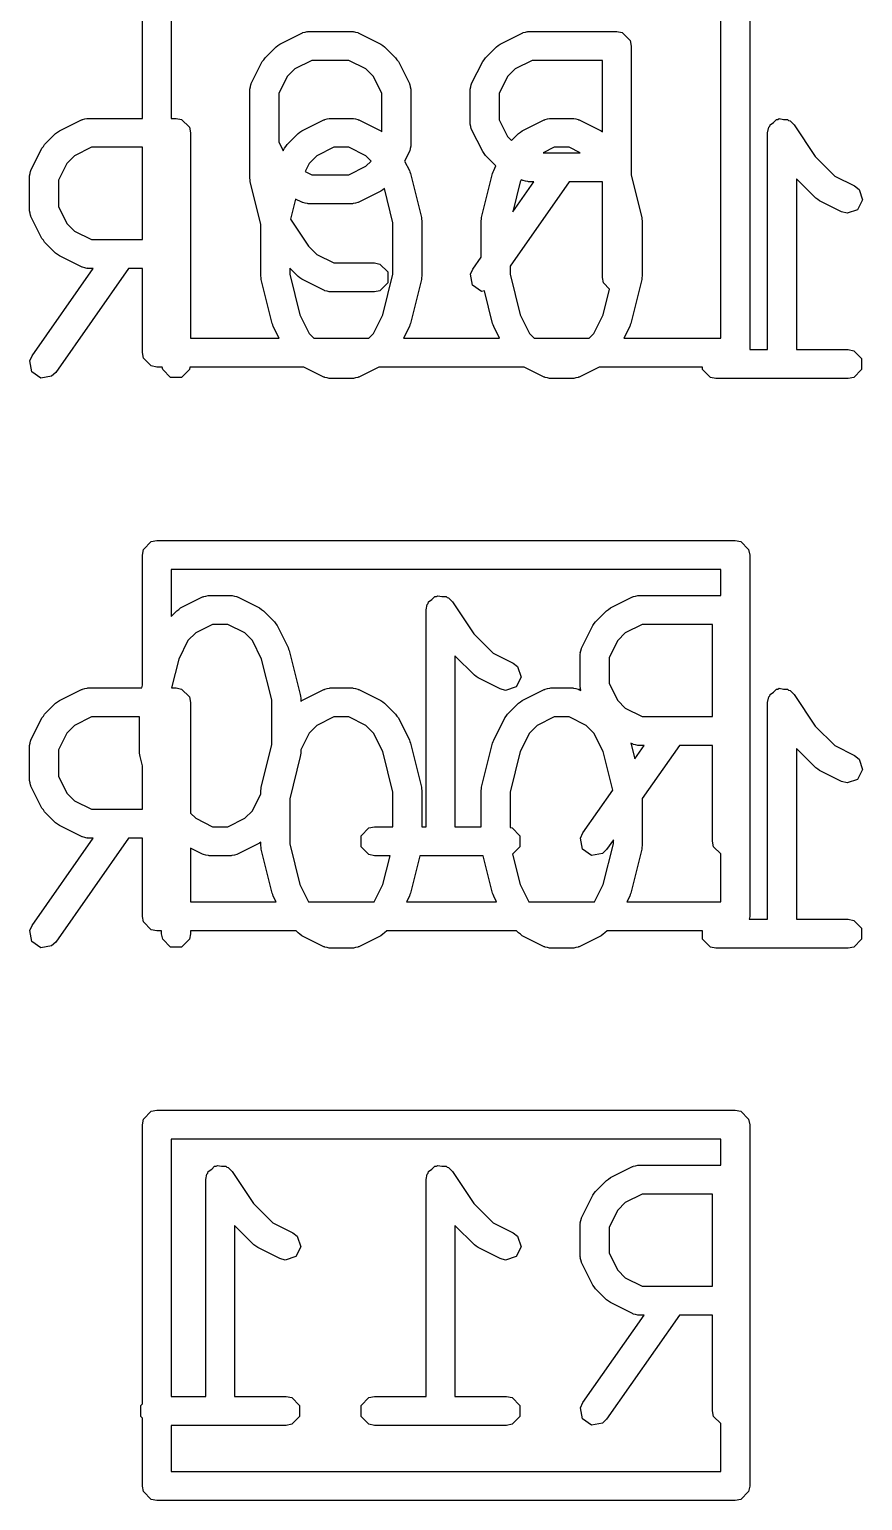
# Model space of a CAD drawing. Header units: inches. Extents: x 0.38 to 5.39, y 0.07 to 3.28.
# Drawn here: x 3.6514 to 3.7648, y 1.0268 to 1.2271 of the extents above; entities that cross this region are included whole.
import ezdxf

# ---------------------------------------------------------------- set-up
doc = ezdxf.new("R2010")
doc.units = ezdxf.units.IN
doc.header["$MEASUREMENT"] = 0
doc.layers.add('BLACK', color=250, linetype='CONTINUOUS')

msp = doc.modelspace()

# ---------------------------------------------------------------- linework, layer by layer
at = {"layer": 'BLACK', "linetype": 'CONTINUOUS'}
for p, q in [((3.66677, 1.215), (3.66677, 1.23232)), ((3.74945, 1.23232), (3.74945, 1.18351)), ((3.67071, 1.23035), (3.67071, 1.215)), ((3.74551, 1.18508), (3.74551, 1.23035)), ((3.68548, 1.22511), (3.68848, 1.22661)), ((3.68848, 1.22661), (3.68858, 1.22663)), ((3.68858, 1.22663), (3.68861, 1.22667)), ((3.68861, 1.22667), (3.68892, 1.22673)), ((3.68892, 1.22673), (3.68922, 1.22681)), ((3.68922, 1.22681), (3.68927, 1.2268)), ((3.68927, 1.2268), (3.68936, 1.22682)), ((3.68936, 1.22682), (3.69536, 1.22682)), ((3.69536, 1.22682), (3.69546, 1.2268)), ((3.69546, 1.2268), (3.6955, 1.22681)), ((3.6955, 1.22681), (3.69581, 1.22673)), ((3.69581, 1.22673), (3.69612, 1.22667)), ((3.69612, 1.22667), (3.69615, 1.22663)), ((3.69615, 1.22663), (3.69624, 1.22661)), ((3.69624, 1.22661), (3.69924, 1.22511)), ((3.71548, 1.22511), (3.71848, 1.22661)), ((3.71848, 1.22661), (3.71857, 1.22663)), ((3.71857, 1.22663), (3.71861, 1.22667)), ((3.71861, 1.22667), (3.71891, 1.22673)), ((3.71891, 1.22673), (3.71922, 1.22681)), ((3.71922, 1.22681), (3.71926, 1.2268)), ((3.71926, 1.2268), (3.71936, 1.22682)), ((3.71936, 1.22682), (3.73136, 1.22682)), ((3.73136, 1.22682), (3.73211, 1.22667)), ((3.73211, 1.22667), (3.73318, 1.2256)), ((3.68347, 1.22324), (3.68497, 1.22474)), ((3.68497, 1.22474), (3.68523, 1.22491)), ((3.68523, 1.22491), (3.68548, 1.22511)), ((3.69924, 1.22511), (3.69949, 1.22491)), ((3.69949, 1.22491), (3.69975, 1.22474)), ((3.69975, 1.22474), (3.70125, 1.22324)), ((3.71347, 1.22324), (3.71497, 1.22474)), ((3.71497, 1.22474), (3.71523, 1.22491)), ((3.71523, 1.22491), (3.71548, 1.22511)), ((3.73318, 1.2256), (3.73333, 1.22485)), ((3.73333, 1.22485), (3.73333, 1.20728)), ((3.6816, 1.21973), (3.6831, 1.22273)), ((3.6831, 1.22273), (3.6833, 1.22298)), ((3.6833, 1.22298), (3.68347, 1.22324)), ((3.68983, 1.22288), (3.68753, 1.22173)), ((3.6949, 1.22288), (3.68983, 1.22288)), ((3.6972, 1.22173), (3.6949, 1.22288)), ((3.70125, 1.22324), (3.70143, 1.22298)), ((3.70143, 1.22298), (3.70162, 1.22273)), ((3.70162, 1.22273), (3.70312, 1.21973)), ((3.7116, 1.21973), (3.7131, 1.22273)), ((3.7131, 1.22273), (3.71329, 1.22298)), ((3.71329, 1.22298), (3.71347, 1.22324)), ((3.71982, 1.22288), (3.71753, 1.22173)), ((3.72939, 1.22288), (3.71982, 1.22288)), ((3.72939, 1.21318), (3.72939, 1.22288)), ((3.68648, 1.22068), (3.68533, 1.21838)), ((3.68753, 1.22173), (3.68648, 1.22068)), ((3.69824, 1.22068), (3.6972, 1.22173)), ((3.69939, 1.21838), (3.69824, 1.22068)), ((3.71648, 1.22068), (3.71533, 1.21838)), ((3.71753, 1.22173), (3.71648, 1.22068)), ((3.68139, 1.21885), (3.68141, 1.21894)), ((3.68139, 1.20685), (3.68139, 1.21885)), ((3.6814, 1.21899), (3.68148, 1.21929)), ((3.68141, 1.21894), (3.6814, 1.21899)), ((3.68148, 1.21929), (3.68154, 1.2196)), ((3.68154, 1.2196), (3.68158, 1.21963)), ((3.68158, 1.21963), (3.6816, 1.21973)), ((3.68533, 1.21838), (3.68533, 1.21181)), ((3.69939, 1.21318), (3.69939, 1.21838)), ((3.70312, 1.21973), (3.70315, 1.21963)), ((3.70315, 1.21963), (3.70318, 1.2196)), ((3.70318, 1.2196), (3.70324, 1.21929)), ((3.70324, 1.21929), (3.70332, 1.21899)), ((3.70332, 1.21899), (3.70331, 1.21894)), ((3.70331, 1.21894), (3.70333, 1.21885)), ((3.70333, 1.21885), (3.70333, 1.21135)), ((3.71139, 1.21885), (3.71141, 1.21894)), ((3.71139, 1.21435), (3.71139, 1.21885)), ((3.7114, 1.21899), (3.71148, 1.21929)), ((3.71141, 1.21894), (3.7114, 1.21899)), ((3.71148, 1.21929), (3.71154, 1.2196)), ((3.71154, 1.2196), (3.71157, 1.21963)), ((3.71157, 1.21963), (3.7116, 1.21973)), ((3.71533, 1.21838), (3.71533, 1.21481)), ((3.65549, 1.2133), (3.65849, 1.2148)), ((3.65849, 1.2148), (3.65858, 1.21482)), ((3.65858, 1.21482), (3.65861, 1.21485)), ((3.65861, 1.21485), (3.65892, 1.21492)), ((3.65892, 1.21492), (3.65923, 1.215)), ((3.65923, 1.215), (3.65927, 1.21498)), ((3.65927, 1.21498), (3.65937, 1.215)), ((3.65937, 1.215), (3.66677, 1.215)), ((3.67071, 1.215), (3.67136, 1.215)), ((3.67136, 1.215), (3.67212, 1.21485)), ((3.67212, 1.21485), (3.67318, 1.21379)), ((3.68848, 1.2133), (3.69148, 1.2148)), ((3.69148, 1.2148), (3.69158, 1.21482)), ((3.69158, 1.21482), (3.69161, 1.21485)), ((3.69161, 1.21485), (3.69192, 1.21492)), ((3.69192, 1.21492), (3.69222, 1.215)), ((3.69222, 1.215), (3.69227, 1.21498)), ((3.69227, 1.21498), (3.69236, 1.215)), ((3.69236, 1.215), (3.69536, 1.215)), ((3.69536, 1.215), (3.69546, 1.21498)), ((3.69546, 1.21498), (3.6955, 1.215)), ((3.6955, 1.215), (3.69581, 1.21492)), ((3.69581, 1.21492), (3.69612, 1.21485)), ((3.69612, 1.21485), (3.69615, 1.21482)), ((3.69615, 1.21482), (3.69624, 1.2148)), ((3.69624, 1.2148), (3.69924, 1.2133)), ((3.71141, 1.21425), (3.71139, 1.21435)), ((3.7114, 1.21421), (3.71141, 1.21425)), ((3.71148, 1.2139), (3.7114, 1.21421)), ((3.71154, 1.21359), (3.71148, 1.2139)), ((3.71533, 1.21481), (3.71648, 1.21251)), ((3.71848, 1.2133), (3.72148, 1.2148)), ((3.72148, 1.2148), (3.72157, 1.21482)), ((3.72157, 1.21482), (3.72161, 1.21485)), ((3.72161, 1.21485), (3.72191, 1.21492)), ((3.72191, 1.21492), (3.72222, 1.215)), ((3.72222, 1.215), (3.72226, 1.21498)), ((3.72226, 1.21498), (3.72236, 1.215)), ((3.72236, 1.215), (3.72536, 1.215)), ((3.72536, 1.215), (3.72545, 1.21498)), ((3.72545, 1.21498), (3.7255, 1.215)), ((3.7255, 1.215), (3.7258, 1.21492)), ((3.7258, 1.21492), (3.72611, 1.21485)), ((3.72611, 1.21485), (3.72614, 1.21482)), ((3.72614, 1.21482), (3.72624, 1.2148)), ((3.72624, 1.2148), (3.72924, 1.2133)), ((3.75204, 1.21379), (3.75218, 1.21393)), ((3.75218, 1.21393), (3.75222, 1.21413)), ((3.75222, 1.21413), (3.7527, 1.21445)), ((3.7527, 1.21445), (3.7531, 1.21485)), ((3.7531, 1.21485), (3.7533, 1.21485)), ((3.7533, 1.21485), (3.75347, 1.21497)), ((3.75347, 1.21497), (3.75403, 1.21485)), ((3.75403, 1.21485), (3.75461, 1.21485)), ((3.75461, 1.21485), (3.75475, 1.21471)), ((3.75475, 1.21471), (3.75495, 1.21467)), ((3.75495, 1.21467), (3.75549, 1.21413)), ((3.75549, 1.21413), (3.75838, 1.20979)), ((3.65347, 1.21143), (3.65497, 1.21293)), ((3.65497, 1.21293), (3.65524, 1.2131)), ((3.65524, 1.2131), (3.65549, 1.2133)), ((3.67318, 1.21379), (3.67333, 1.21304)), ((3.67333, 1.21304), (3.67333, 1.18508)), ((3.68533, 1.21181), (3.68594, 1.21059)), ((3.68647, 1.21143), (3.68797, 1.21293)), ((3.68797, 1.21293), (3.68823, 1.2131)), ((3.68823, 1.2131), (3.68848, 1.2133)), ((3.69924, 1.2133), (3.69939, 1.21318)), ((3.71157, 1.21356), (3.71154, 1.21359)), ((3.7116, 1.21347), (3.71157, 1.21356)), ((3.7131, 1.21047), (3.7116, 1.21347)), ((3.71648, 1.21251), (3.71702, 1.21198)), ((3.71702, 1.21198), (3.71797, 1.21293)), ((3.71797, 1.21293), (3.71823, 1.2131)), ((3.71823, 1.2131), (3.71848, 1.2133)), ((3.72924, 1.2133), (3.72939, 1.21318)), ((3.75189, 1.21304), (3.75204, 1.21379)), ((3.75189, 1.18351), (3.75189, 1.21304)), ((3.65161, 1.20792), (3.65311, 1.21092)), ((3.65311, 1.21092), (3.6533, 1.21117)), ((3.6533, 1.21117), (3.65347, 1.21143)), ((3.65753, 1.20992), (3.65648, 1.20887)), ((3.65983, 1.21107), (3.65753, 1.20992)), ((3.66677, 1.21107), (3.65983, 1.21107)), ((3.66677, 1.19851), (3.66677, 1.21107)), ((3.68594, 1.21059), (3.6861, 1.21092)), ((3.6861, 1.21092), (3.6863, 1.21117)), ((3.6863, 1.21117), (3.68647, 1.21143)), ((3.69053, 1.20992), (3.68948, 1.20887)), ((3.69283, 1.21107), (3.69053, 1.20992)), ((3.6949, 1.21107), (3.69283, 1.21107)), ((3.6972, 1.20992), (3.6949, 1.21107)), ((3.69792, 1.20919), (3.6972, 1.20992)), ((3.70312, 1.21047), (3.70248, 1.20919)), ((3.70315, 1.21056), (3.70312, 1.21047)), ((3.70318, 1.2106), (3.70315, 1.21056)), ((3.70324, 1.2109), (3.70318, 1.2106)), ((3.70332, 1.21121), (3.70324, 1.2109)), ((3.70333, 1.21135), (3.70331, 1.21125)), ((3.70331, 1.21125), (3.70332, 1.21121)), ((3.71329, 1.21022), (3.7131, 1.21047)), ((3.71347, 1.20996), (3.71329, 1.21022)), ((3.7149, 1.20852), (3.71347, 1.20996)), ((3.72282, 1.21107), (3.72132, 1.21032)), ((3.72132, 1.21032), (3.72639, 1.21032)), ((3.72489, 1.21107), (3.72282, 1.21107)), ((3.72639, 1.21032), (3.72489, 1.21107)), ((3.65155, 1.20779), (3.65158, 1.20782)), ((3.65158, 1.20782), (3.65161, 1.20792)), ((3.65648, 1.20887), (3.65534, 1.20657)), ((3.68948, 1.20887), (3.68893, 1.20777)), ((3.6949, 1.20732), (3.6972, 1.20847)), ((3.6972, 1.20847), (3.69792, 1.20919)), ((3.70248, 1.20919), (3.70312, 1.20792)), ((3.70312, 1.20792), (3.70318, 1.20771)), ((3.71454, 1.20771), (3.7146, 1.20792)), ((3.7146, 1.20792), (3.7149, 1.20852)), ((3.75838, 1.20979), (3.76102, 1.20715)), ((3.6514, 1.20718), (3.65149, 1.20748)), ((3.65142, 1.20713), (3.6514, 1.20718)), ((3.6514, 1.20704), (3.65142, 1.20713)), ((3.6514, 1.20254), (3.6514, 1.20704)), ((3.65149, 1.20748), (3.65155, 1.20779)), ((3.65534, 1.20657), (3.65534, 1.203)), ((3.68144, 1.20661), (3.68139, 1.20685)), ((3.68145, 1.20637), (3.68144, 1.20661)), ((3.68289, 1.20061), (3.68145, 1.20637)), ((3.68893, 1.20777), (3.68983, 1.20732)), ((3.68983, 1.20732), (3.6949, 1.20732)), ((3.70318, 1.20771), (3.70327, 1.20751)), ((3.70327, 1.20751), (3.70477, 1.20151)), ((3.71295, 1.20151), (3.71445, 1.20751)), ((3.71445, 1.20751), (3.71454, 1.20771)), ((3.72488, 1.20638), (3.71683, 1.19487)), ((3.71719, 1.20226), (3.72008, 1.20638)), ((3.71822, 1.20635), (3.71719, 1.20226)), ((3.71836, 1.20665), (3.71822, 1.20635)), ((3.71848, 1.20659), (3.71836, 1.20665)), ((3.71857, 1.20656), (3.71848, 1.20659)), ((3.71861, 1.20653), (3.71857, 1.20656)), ((3.71891, 1.20647), (3.71861, 1.20653)), ((3.71922, 1.20639), (3.71891, 1.20647)), ((3.71926, 1.2064), (3.71922, 1.20639)), ((3.71936, 1.20638), (3.71926, 1.2064)), ((3.72008, 1.20638), (3.71936, 1.20638)), ((3.72939, 1.20638), (3.72488, 1.20638)), ((3.72939, 1.19335), (3.72939, 1.20638)), ((3.73333, 1.20728), (3.73477, 1.20151)), ((3.75846, 1.20414), (3.75582, 1.20678)), ((3.75582, 1.20678), (3.75582, 1.18351)), ((3.76102, 1.20715), (3.76373, 1.2058)), ((3.76373, 1.2058), (3.76434, 1.20533)), ((3.68764, 1.20401), (3.68695, 1.20127)), ((3.68848, 1.20359), (3.68764, 1.20401)), ((3.69924, 1.20509), (3.69624, 1.20359)), ((3.69949, 1.20528), (3.69924, 1.20509)), ((3.69973, 1.20544), (3.69949, 1.20528)), ((3.70089, 1.20079), (3.69973, 1.20544)), ((3.75872, 1.20397), (3.75846, 1.20414)), ((3.75897, 1.20378), (3.75872, 1.20397)), ((3.76482, 1.2039), (3.76414, 1.20255)), ((3.76434, 1.20533), (3.76482, 1.2039)), ((3.65142, 1.20244), (3.6514, 1.20254)), ((3.6514, 1.2024), (3.65142, 1.20244)), ((3.65149, 1.20209), (3.6514, 1.2024)), ((3.65155, 1.20178), (3.65149, 1.20209)), ((3.65534, 1.203), (3.65648, 1.2007)), ((3.68858, 1.20356), (3.68848, 1.20359)), ((3.68861, 1.20353), (3.68858, 1.20356)), ((3.68892, 1.20347), (3.68861, 1.20353)), ((3.68922, 1.20339), (3.68892, 1.20347)), ((3.68927, 1.2034), (3.68922, 1.20339)), ((3.68936, 1.20338), (3.68927, 1.2034)), ((3.69536, 1.20338), (3.68936, 1.20338)), ((3.69546, 1.2034), (3.69536, 1.20338)), ((3.6955, 1.20339), (3.69546, 1.2034)), ((3.69581, 1.20347), (3.6955, 1.20339)), ((3.69612, 1.20353), (3.69581, 1.20347)), ((3.69615, 1.20356), (3.69612, 1.20353)), ((3.69624, 1.20359), (3.69615, 1.20356)), ((3.76197, 1.20228), (3.75897, 1.20378)), ((3.76271, 1.20207), (3.76197, 1.20228)), ((3.76414, 1.20255), (3.76271, 1.20207)), ((3.65158, 1.20175), (3.65155, 1.20178)), ((3.65161, 1.20166), (3.65158, 1.20175)), ((3.65311, 1.19866), (3.65161, 1.20166)), ((3.65648, 1.2007), (3.65753, 1.19966)), ((3.68289, 1.19354), (3.68289, 1.20061)), ((3.68695, 1.20127), (3.68939, 1.1976)), ((3.70089, 1.19378), (3.70089, 1.20079)), ((3.70477, 1.20151), (3.70478, 1.20127)), ((3.70478, 1.20127), (3.70483, 1.20104)), ((3.70483, 1.20104), (3.70483, 1.19354)), ((3.71289, 1.20104), (3.71294, 1.20127)), ((3.71289, 1.19611), (3.71289, 1.20104)), ((3.71294, 1.20127), (3.71295, 1.20151)), ((3.73477, 1.20151), (3.73478, 1.20127)), ((3.73478, 1.20127), (3.73483, 1.20104)), ((3.73483, 1.20104), (3.73483, 1.19354)), ((3.6533, 1.19841), (3.65311, 1.19866)), ((3.65347, 1.19815), (3.6533, 1.19841)), ((3.65497, 1.19665), (3.65347, 1.19815)), ((3.65753, 1.19966), (3.65983, 1.19851)), ((3.65983, 1.19851), (3.66677, 1.19851)), ((3.65524, 1.19647), (3.65497, 1.19665)), ((3.65549, 1.19628), (3.65524, 1.19647)), ((3.65849, 1.19478), (3.65549, 1.19628)), ((3.68939, 1.1976), (3.69053, 1.19647)), ((3.69053, 1.19647), (3.69283, 1.19532)), ((3.71175, 1.19448), (3.71289, 1.19611)), ((3.65175, 1.18267), (3.66008, 1.19457)), ((3.66489, 1.19457), (3.65498, 1.18041)), ((3.65858, 1.19475), (3.65849, 1.19478)), ((3.65861, 1.19472), (3.65858, 1.19475)), ((3.65892, 1.19466), (3.65861, 1.19472)), ((3.65923, 1.19457), (3.65892, 1.19466)), ((3.65927, 1.19459), (3.65923, 1.19457)), ((3.65937, 1.19457), (3.65927, 1.19459)), ((3.66008, 1.19457), (3.65937, 1.19457)), ((3.66677, 1.19457), (3.66489, 1.19457)), ((3.66677, 1.18311), (3.66677, 1.19457)), ((3.68797, 1.19346), (3.68683, 1.1946)), ((3.68683, 1.1946), (3.68683, 1.19378)), ((3.68683, 1.19378), (3.68822, 1.18823)), ((3.69283, 1.19532), (3.69836, 1.19532)), ((3.69836, 1.19532), (3.69911, 1.19517)), ((3.69911, 1.19517), (3.70018, 1.1941)), ((3.6995, 1.18823), (3.70089, 1.19378)), ((3.70018, 1.1941), (3.70018, 1.1926)), ((3.71144, 1.19378), (3.71175, 1.19448)), ((3.7117, 1.19229), (3.71144, 1.19378)), ((3.71683, 1.19487), (3.71683, 1.19378)), ((3.71683, 1.19378), (3.71822, 1.18823)), ((3.68294, 1.1933), (3.68289, 1.19354)), ((3.68295, 1.19306), (3.68294, 1.1933)), ((3.68445, 1.18706), (3.68295, 1.19306)), ((3.68823, 1.19328), (3.68797, 1.19346)), ((3.68848, 1.19309), (3.68823, 1.19328)), ((3.69148, 1.19159), (3.68848, 1.19309)), ((3.70018, 1.1926), (3.69911, 1.19153)), ((3.70477, 1.19306), (3.70327, 1.18706)), ((3.70478, 1.1933), (3.70477, 1.19306)), ((3.70483, 1.19354), (3.70478, 1.1933)), ((3.71293, 1.19143), (3.7117, 1.19229)), ((3.72954, 1.1926), (3.72939, 1.19335)), ((3.73038, 1.19175), (3.72954, 1.1926)), ((3.73477, 1.19306), (3.73327, 1.18706)), ((3.73478, 1.1933), (3.73477, 1.19306)), ((3.73483, 1.19354), (3.73478, 1.1933)), ((3.69158, 1.19156), (3.69148, 1.19159)), ((3.69161, 1.19153), (3.69158, 1.19156)), ((3.69192, 1.19147), (3.69161, 1.19153)), ((3.69222, 1.19139), (3.69192, 1.19147)), ((3.69227, 1.1914), (3.69222, 1.19139)), ((3.69236, 1.19138), (3.69227, 1.1914)), ((3.69836, 1.19138), (3.69236, 1.19138)), ((3.69911, 1.19153), (3.69836, 1.19138)), ((3.71334, 1.1915), (3.71293, 1.19143)), ((3.71445, 1.18706), (3.71334, 1.1915)), ((3.7295, 1.18823), (3.73038, 1.19175)), ((3.68822, 1.18823), (3.68948, 1.18571)), ((3.69824, 1.18571), (3.6995, 1.18823)), ((3.71822, 1.18823), (3.71948, 1.18571)), ((3.72824, 1.18571), (3.7295, 1.18823)), ((3.68455, 1.18687), (3.68445, 1.18706)), ((3.6846, 1.18666), (3.68455, 1.18687)), ((3.68539, 1.18508), (3.6846, 1.18666)), ((3.70312, 1.18666), (3.70233, 1.18508)), ((3.70318, 1.18687), (3.70312, 1.18666)), ((3.70327, 1.18706), (3.70318, 1.18687)), ((3.71454, 1.18687), (3.71445, 1.18706)), ((3.7146, 1.18666), (3.71454, 1.18687)), ((3.71539, 1.18508), (3.7146, 1.18666)), ((3.73312, 1.18666), (3.73233, 1.18508)), ((3.73317, 1.18687), (3.73312, 1.18666)), ((3.73327, 1.18706), (3.73317, 1.18687)), ((3.67333, 1.18508), (3.68539, 1.18508)), ((3.68948, 1.18571), (3.69011, 1.18508)), ((3.69011, 1.18508), (3.69762, 1.18508)), ((3.69762, 1.18508), (3.69824, 1.18571)), ((3.70233, 1.18508), (3.71539, 1.18508)), ((3.71948, 1.18571), (3.7201, 1.18508)), ((3.7201, 1.18508), (3.72761, 1.18508)), ((3.72761, 1.18508), (3.72824, 1.18571)), ((3.73233, 1.18508), (3.74551, 1.18508)), ((3.65145, 1.18197), (3.65175, 1.18267)), ((3.65171, 1.18048), (3.65145, 1.18197)), ((3.66692, 1.18236), (3.66677, 1.18311)), ((3.66799, 1.18129), (3.66692, 1.18236)), ((3.74945, 1.18351), (3.75189, 1.18351)), ((3.75582, 1.18351), (3.76285, 1.18351)), ((3.76285, 1.18351), (3.76361, 1.18336)), ((3.76361, 1.18336), (3.76467, 1.18229)), ((3.76467, 1.18229), (3.76467, 1.18079)), ((3.65294, 1.17962), (3.65171, 1.18048)), ((3.65442, 1.17988), (3.65294, 1.17962)), ((3.65498, 1.18041), (3.65442, 1.17988)), ((3.66874, 1.18114), (3.66799, 1.18129)), ((3.66948, 1.18114), (3.66874, 1.18114)), ((3.66955, 1.18079), (3.66948, 1.18114)), ((3.67061, 1.17972), (3.66955, 1.18079)), ((3.67318, 1.18079), (3.67212, 1.17972)), ((3.67325, 1.18114), (3.67318, 1.18079)), ((3.68876, 1.18114), (3.67325, 1.18114)), ((3.69148, 1.17978), (3.68876, 1.18114)), ((3.69158, 1.17975), (3.69148, 1.17978)), ((3.69161, 1.17972), (3.69158, 1.17975)), ((3.69615, 1.17975), (3.69612, 1.17972)), ((3.69624, 1.17978), (3.69615, 1.17975)), ((3.69897, 1.18114), (3.69624, 1.17978)), ((3.71875, 1.18114), (3.69897, 1.18114)), ((3.72148, 1.17978), (3.71875, 1.18114)), ((3.72157, 1.17975), (3.72148, 1.17978)), ((3.72161, 1.17972), (3.72157, 1.17975)), ((3.72614, 1.17975), (3.72611, 1.17972)), ((3.72624, 1.17978), (3.72614, 1.17975)), ((3.72896, 1.18114), (3.72624, 1.17978)), ((3.74304, 1.18114), (3.72896, 1.18114)), ((3.74304, 1.18079), (3.74304, 1.18114)), ((3.7441, 1.17972), (3.74304, 1.18079)), ((3.76467, 1.18079), (3.76361, 1.17972)), ((3.67212, 1.17972), (3.67061, 1.17972)), ((3.69192, 1.17966), (3.69161, 1.17972)), ((3.69222, 1.17958), (3.69192, 1.17966)), ((3.69227, 1.17959), (3.69222, 1.17958)), ((3.69236, 1.17957), (3.69227, 1.17959)), ((3.69536, 1.17957), (3.69236, 1.17957)), ((3.69546, 1.17959), (3.69536, 1.17957)), ((3.6955, 1.17958), (3.69546, 1.17959)), ((3.69581, 1.17966), (3.6955, 1.17958)), ((3.69612, 1.17972), (3.69581, 1.17966)), ((3.72191, 1.17966), (3.72161, 1.17972)), ((3.72222, 1.17958), (3.72191, 1.17966)), ((3.72226, 1.17959), (3.72222, 1.17958)), ((3.72236, 1.17957), (3.72226, 1.17959)), ((3.72536, 1.17957), (3.72236, 1.17957)), ((3.72545, 1.17959), (3.72536, 1.17957)), ((3.7255, 1.17958), (3.72545, 1.17959)), ((3.7258, 1.17966), (3.7255, 1.17958)), ((3.72611, 1.17972), (3.7258, 1.17966)), ((3.74486, 1.17957), (3.7441, 1.17972)), ((3.76285, 1.17957), (3.74486, 1.17957)), ((3.76361, 1.17972), (3.76285, 1.17957)), ((3.66677, 1.15555), (3.66692, 1.1563)), ((3.66692, 1.1563), (3.66799, 1.15737)), ((3.66799, 1.15737), (3.66874, 1.15752)), ((3.66874, 1.15752), (3.74748, 1.15752)), ((3.74748, 1.15752), (3.74823, 1.15737)), ((3.74823, 1.15737), (3.7493, 1.1563)), ((3.7493, 1.1563), (3.74945, 1.15555)), ((3.66677, 1.13782), (3.66677, 1.15555)), ((3.74945, 1.15555), (3.74945, 1.10634)), ((3.67071, 1.15358), (3.67071, 1.1472)), ((3.74551, 1.15358), (3.67071, 1.15358)), ((3.74551, 1.15004), (3.74551, 1.15358)), ((3.67198, 1.14834), (3.67498, 1.14984)), ((3.67498, 1.14984), (3.67508, 1.14986)), ((3.67508, 1.14986), (3.67511, 1.14989)), ((3.67511, 1.14989), (3.67542, 1.14996)), ((3.67542, 1.14996), (3.67572, 1.15004)), ((3.67572, 1.15004), (3.67577, 1.15002)), ((3.67577, 1.15002), (3.67586, 1.15004)), ((3.67586, 1.15004), (3.67886, 1.15004)), ((3.67886, 1.15004), (3.67896, 1.15002)), ((3.67896, 1.15002), (3.679, 1.15004)), ((3.679, 1.15004), (3.67931, 1.14996)), ((3.67931, 1.14996), (3.67962, 1.14989)), ((3.67962, 1.14989), (3.67965, 1.14986)), ((3.67965, 1.14986), (3.67974, 1.14984)), ((3.67974, 1.14984), (3.68274, 1.14834)), ((3.7062, 1.14949), (3.70661, 1.14989)), ((3.70661, 1.14989), (3.70681, 1.14989)), ((3.70681, 1.14989), (3.70698, 1.15001)), ((3.70698, 1.15001), (3.70754, 1.14989)), ((3.70754, 1.14989), (3.70811, 1.14989)), ((3.70811, 1.14989), (3.70826, 1.14975)), ((3.70826, 1.14975), (3.70846, 1.14971)), ((3.70846, 1.14971), (3.709, 1.14917)), ((3.73048, 1.14834), (3.73348, 1.14984)), ((3.73348, 1.14984), (3.73357, 1.14986)), ((3.73357, 1.14986), (3.7336, 1.14989)), ((3.7336, 1.14989), (3.73391, 1.14996)), ((3.73391, 1.14996), (3.73422, 1.15004)), ((3.73422, 1.15004), (3.73426, 1.15002)), ((3.73426, 1.15002), (3.73436, 1.15004)), ((3.73436, 1.15004), (3.74551, 1.15004)), ((3.67071, 1.1472), (3.67147, 1.14797)), ((3.67147, 1.14797), (3.67174, 1.14814)), ((3.67174, 1.14814), (3.67198, 1.14834)), ((3.68274, 1.14834), (3.68299, 1.14814)), ((3.68299, 1.14814), (3.68326, 1.14797)), ((3.68326, 1.14797), (3.68476, 1.14647)), ((3.70539, 1.14807), (3.70554, 1.14883)), ((3.70539, 1.11855), (3.70539, 1.14807)), ((3.70554, 1.14883), (3.70568, 1.14897)), ((3.70568, 1.14897), (3.70572, 1.14917)), ((3.70572, 1.14917), (3.7062, 1.14949)), ((3.709, 1.14917), (3.71189, 1.14483)), ((3.72847, 1.14647), (3.72997, 1.14797)), ((3.72997, 1.14797), (3.73023, 1.14814)), ((3.73023, 1.14814), (3.73048, 1.14834)), ((3.67633, 1.14611), (3.67403, 1.14496)), ((3.6784, 1.14611), (3.67633, 1.14611)), ((3.6807, 1.14496), (3.6784, 1.14611)), ((3.68476, 1.14647), (3.68493, 1.1462)), ((3.68493, 1.1462), (3.68512, 1.14596)), ((3.68512, 1.14596), (3.68662, 1.14296)), ((3.7266, 1.14296), (3.7281, 1.14596)), ((3.7281, 1.14596), (3.72829, 1.14621)), ((3.72829, 1.14621), (3.72847, 1.14647)), ((3.73482, 1.14611), (3.73252, 1.14496)), ((3.74439, 1.14611), (3.73482, 1.14611)), ((3.74439, 1.13355), (3.74439, 1.14611)), ((3.67298, 1.14391), (3.67172, 1.14139)), ((3.67403, 1.14496), (3.67298, 1.14391)), ((3.68175, 1.14391), (3.6807, 1.14496)), ((3.68301, 1.14139), (3.68175, 1.14391)), ((3.71189, 1.14483), (3.71453, 1.14219)), ((3.73148, 1.14391), (3.73033, 1.14161)), ((3.73252, 1.14496), (3.73148, 1.14391)), ((3.68662, 1.14296), (3.68668, 1.14275)), ((3.68668, 1.14275), (3.68677, 1.14255)), ((3.68677, 1.14255), (3.68827, 1.13655)), ((3.71197, 1.13918), (3.70933, 1.14182)), ((3.70933, 1.14182), (3.70933, 1.11855)), ((3.71453, 1.14219), (3.71724, 1.14084)), ((3.72639, 1.14222), (3.72648, 1.14252)), ((3.72641, 1.14217), (3.72639, 1.14222)), ((3.72639, 1.14208), (3.72641, 1.14217)), ((3.72639, 1.13758), (3.72639, 1.14208)), ((3.72648, 1.14252), (3.72654, 1.14283)), ((3.72654, 1.14283), (3.72657, 1.14286)), ((3.72657, 1.14286), (3.7266, 1.14296)), ((3.67172, 1.14139), (3.67074, 1.13745)), ((3.68439, 1.13583), (3.68301, 1.14139)), ((3.71724, 1.14084), (3.71785, 1.14037)), ((3.71785, 1.14037), (3.71832, 1.13894)), ((3.73033, 1.14161), (3.73033, 1.13804)), ((3.66668, 1.13745), (3.66677, 1.13782)), ((3.71223, 1.13901), (3.71197, 1.13918)), ((3.71248, 1.13882), (3.71223, 1.13901)), ((3.71548, 1.13732), (3.71248, 1.13882)), ((3.71832, 1.13894), (3.71765, 1.13759)), ((3.73033, 1.13804), (3.73148, 1.13574)), ((3.65524, 1.13554), (3.65549, 1.13574)), ((3.65549, 1.13574), (3.65849, 1.13724)), ((3.65849, 1.13724), (3.65858, 1.13726)), ((3.65858, 1.13726), (3.65861, 1.1373)), ((3.65861, 1.1373), (3.65892, 1.13736)), ((3.65892, 1.13736), (3.65923, 1.13744)), ((3.65923, 1.13744), (3.65927, 1.13743)), ((3.65927, 1.13743), (3.65937, 1.13745)), ((3.65937, 1.13745), (3.66668, 1.13745)), ((3.67074, 1.13745), (3.67136, 1.13745)), ((3.67136, 1.13745), (3.67212, 1.1373)), ((3.67212, 1.1373), (3.67318, 1.13623)), ((3.67318, 1.13623), (3.67333, 1.13548)), ((3.68439, 1.12972), (3.68439, 1.13583)), ((3.68827, 1.13655), (3.68828, 1.13631)), ((3.68828, 1.13631), (3.68833, 1.13608)), ((3.68833, 1.13608), (3.68833, 1.13562)), ((3.68833, 1.13562), (3.68848, 1.13574)), ((3.68848, 1.13574), (3.69148, 1.13724)), ((3.69148, 1.13724), (3.69158, 1.13726)), ((3.69158, 1.13726), (3.69161, 1.1373)), ((3.69161, 1.1373), (3.69192, 1.13736)), ((3.69192, 1.13736), (3.69222, 1.13744)), ((3.69222, 1.13744), (3.69227, 1.13743)), ((3.69227, 1.13743), (3.69236, 1.13745)), ((3.69236, 1.13745), (3.69536, 1.13745)), ((3.69536, 1.13745), (3.69546, 1.13743)), ((3.69546, 1.13743), (3.6955, 1.13744)), ((3.6955, 1.13744), (3.69581, 1.13736)), ((3.69581, 1.13736), (3.69612, 1.1373)), ((3.69612, 1.1373), (3.69615, 1.13726)), ((3.69615, 1.13726), (3.69624, 1.13724)), ((3.69624, 1.13724), (3.69924, 1.13574)), ((3.69924, 1.13574), (3.69949, 1.13554)), ((3.71622, 1.13711), (3.71548, 1.13732)), ((3.71765, 1.13759), (3.71622, 1.13711)), ((3.71823, 1.13554), (3.71848, 1.13574)), ((3.71848, 1.13574), (3.72148, 1.13724)), ((3.72148, 1.13724), (3.72157, 1.13726)), ((3.72157, 1.13726), (3.72161, 1.1373)), ((3.72161, 1.1373), (3.72191, 1.13736)), ((3.72191, 1.13736), (3.72222, 1.13744)), ((3.72222, 1.13744), (3.72226, 1.13743)), ((3.72226, 1.13743), (3.72236, 1.13745)), ((3.72236, 1.13745), (3.72536, 1.13745)), ((3.72536, 1.13745), (3.72545, 1.13743)), ((3.72545, 1.13743), (3.7255, 1.13744)), ((3.7255, 1.13744), (3.7258, 1.13736)), ((3.7258, 1.13736), (3.72611, 1.1373)), ((3.72611, 1.1373), (3.72614, 1.13726)), ((3.72614, 1.13726), (3.72624, 1.13724)), ((3.72624, 1.13724), (3.72648, 1.13712)), ((3.72641, 1.13748), (3.72639, 1.13758)), ((3.72639, 1.13744), (3.72641, 1.13748)), ((3.72648, 1.13713), (3.72639, 1.13744)), ((3.72648, 1.13712), (3.72648, 1.13713)), ((3.73148, 1.13574), (3.73252, 1.13469)), ((3.75189, 1.13548), (3.75204, 1.13623)), ((3.75204, 1.13623), (3.75218, 1.13637)), ((3.75218, 1.13637), (3.75222, 1.13657)), ((3.75222, 1.13657), (3.7527, 1.13689)), ((3.7527, 1.13689), (3.7531, 1.1373)), ((3.7531, 1.1373), (3.7533, 1.1373)), ((3.7533, 1.1373), (3.75347, 1.13741)), ((3.75347, 1.13741), (3.75403, 1.1373)), ((3.75403, 1.1373), (3.75461, 1.1373)), ((3.75461, 1.1373), (3.75475, 1.13715)), ((3.75475, 1.13715), (3.75495, 1.13711)), ((3.75495, 1.13711), (3.75549, 1.13657)), ((3.75549, 1.13657), (3.75838, 1.13223)), ((3.6533, 1.13361), (3.65347, 1.13387)), ((3.65347, 1.13387), (3.65497, 1.13537)), ((3.65497, 1.13537), (3.65524, 1.13554)), ((3.67333, 1.13548), (3.67333, 1.12039)), ((3.69949, 1.13554), (3.69975, 1.13537)), ((3.69975, 1.13537), (3.70125, 1.13387)), ((3.70125, 1.13387), (3.70143, 1.13361)), ((3.71629, 1.13361), (3.71647, 1.13387)), ((3.71647, 1.13387), (3.71797, 1.13537)), ((3.71797, 1.13537), (3.71823, 1.13554)), ((3.73252, 1.13469), (3.73482, 1.13355)), ((3.75189, 1.10595), (3.75189, 1.13548)), ((3.65161, 1.13036), (3.65311, 1.13336)), ((3.65311, 1.13336), (3.6533, 1.13361)), ((3.65753, 1.13236), (3.65648, 1.13131)), ((3.65983, 1.13351), (3.65753, 1.13236)), ((3.6664, 1.13351), (3.65983, 1.13351)), ((3.6664, 1.12858), (3.6664, 1.13351)), ((3.69053, 1.13236), (3.68948, 1.13131)), ((3.69283, 1.13351), (3.69053, 1.13236)), ((3.6949, 1.13351), (3.69283, 1.13351)), ((3.6972, 1.13236), (3.6949, 1.13351)), ((3.69824, 1.13131), (3.6972, 1.13236)), ((3.70143, 1.13361), (3.70162, 1.13336)), ((3.70162, 1.13336), (3.70312, 1.13036)), ((3.7146, 1.13036), (3.7161, 1.13336)), ((3.7161, 1.13336), (3.71629, 1.13361)), ((3.72052, 1.13236), (3.71948, 1.13131)), ((3.72282, 1.13351), (3.72052, 1.13236)), ((3.72489, 1.13351), (3.72282, 1.13351)), ((3.72719, 1.13236), (3.72489, 1.13351)), ((3.72824, 1.13131), (3.72719, 1.13236)), ((3.73482, 1.13355), (3.74439, 1.13355)), ((3.75838, 1.13223), (3.76102, 1.1296)), ((3.6514, 1.12962), (3.65149, 1.12992)), ((3.65149, 1.12992), (3.65155, 1.13023)), ((3.65155, 1.13023), (3.65158, 1.13026)), ((3.65158, 1.13026), (3.65161, 1.13036)), ((3.65648, 1.13131), (3.65534, 1.12901)), ((3.68295, 1.12396), (3.68439, 1.12972)), ((3.68948, 1.13131), (3.68833, 1.12901)), ((3.6995, 1.12879), (3.69824, 1.13131)), ((3.70312, 1.13036), (3.70318, 1.13015)), ((3.70318, 1.13015), (3.70327, 1.12995)), ((3.70327, 1.12995), (3.70477, 1.12396)), ((3.71295, 1.12396), (3.71445, 1.12995)), ((3.71445, 1.12995), (3.71454, 1.13015)), ((3.71454, 1.13015), (3.7146, 1.13036)), ((3.71948, 1.13131), (3.71822, 1.12879)), ((3.7295, 1.12879), (3.72824, 1.13131)), ((3.73348, 1.12982), (3.73328, 1.12992)), ((3.73328, 1.12992), (3.73381, 1.1278)), ((3.73357, 1.12979), (3.73348, 1.12982)), ((3.7336, 1.12976), (3.73357, 1.12979)), ((3.73391, 1.1297), (3.7336, 1.12976)), ((3.73422, 1.12961), (3.73391, 1.1297)), ((3.65142, 1.12957), (3.6514, 1.12962)), ((3.6514, 1.12948), (3.65142, 1.12957)), ((3.6514, 1.12498), (3.6514, 1.12948)), ((3.65534, 1.12901), (3.65534, 1.12544)), ((3.66644, 1.12834), (3.6664, 1.12858)), ((3.66646, 1.1281), (3.66644, 1.12834)), ((3.66677, 1.12684), (3.66646, 1.1281)), ((3.68827, 1.1281), (3.68683, 1.12234)), ((3.68828, 1.12834), (3.68827, 1.1281)), ((3.68833, 1.12858), (3.68828, 1.12834)), ((3.68833, 1.12901), (3.68833, 1.12858)), ((3.70089, 1.12324), (3.6995, 1.12879)), ((3.71822, 1.12879), (3.71683, 1.12324)), ((3.73082, 1.12352), (3.7295, 1.12879)), ((3.73381, 1.1278), (3.73508, 1.12961)), ((3.73426, 1.12963), (3.73422, 1.12961)), ((3.73436, 1.12961), (3.73426, 1.12963)), ((3.73508, 1.12961), (3.73436, 1.12961)), ((3.73988, 1.12961), (3.73483, 1.12239)), ((3.74439, 1.12961), (3.73988, 1.12961)), ((3.74439, 1.11658), (3.74439, 1.12961)), ((3.75846, 1.12659), (3.75582, 1.12922)), ((3.75582, 1.12922), (3.75582, 1.10595)), ((3.76102, 1.1296), (3.76373, 1.12824)), ((3.76373, 1.12824), (3.76434, 1.12777)), ((3.76434, 1.12777), (3.76482, 1.12634)), ((3.66677, 1.12095), (3.66677, 1.12684)), ((3.75872, 1.12641), (3.75846, 1.12659)), ((3.75897, 1.12622), (3.75872, 1.12641)), ((3.76197, 1.12472), (3.75897, 1.12622)), ((3.76482, 1.12634), (3.76414, 1.12499)), ((3.65142, 1.12488), (3.6514, 1.12498)), ((3.6514, 1.12484), (3.65142, 1.12488)), ((3.65149, 1.12453), (3.6514, 1.12484)), ((3.65155, 1.12422), (3.65149, 1.12453)), ((3.65158, 1.12419), (3.65155, 1.12422)), ((3.65161, 1.1241), (3.65158, 1.12419)), ((3.65311, 1.1211), (3.65161, 1.1241)), ((3.65534, 1.12544), (3.65648, 1.12314)), ((3.68289, 1.12348), (3.68294, 1.12371)), ((3.68294, 1.12371), (3.68295, 1.12396)), ((3.70477, 1.12396), (3.70478, 1.12371)), ((3.70478, 1.12371), (3.70483, 1.12348)), ((3.71289, 1.12348), (3.71294, 1.12371)), ((3.71294, 1.12371), (3.71295, 1.12396)), ((3.76271, 1.12451), (3.76197, 1.12472)), ((3.76414, 1.12499), (3.76271, 1.12451)), ((3.65648, 1.12314), (3.65753, 1.1221)), ((3.65753, 1.1221), (3.65983, 1.12095)), ((3.68175, 1.12074), (3.68289, 1.12304)), ((3.68289, 1.12304), (3.68289, 1.12348)), ((3.68683, 1.12234), (3.68683, 1.11622)), ((3.70089, 1.11855), (3.70089, 1.12324)), ((3.70483, 1.12348), (3.70483, 1.11855)), ((3.71289, 1.11855), (3.71289, 1.12348)), ((3.71683, 1.12324), (3.71683, 1.11845)), ((3.72674, 1.11771), (3.73082, 1.12352)), ((3.73483, 1.12239), (3.73483, 1.11598)), ((3.6533, 1.12085), (3.65311, 1.1211)), ((3.65347, 1.12059), (3.6533, 1.12085)), ((3.65497, 1.11909), (3.65347, 1.12059)), ((3.65983, 1.12095), (3.66677, 1.12095)), ((3.67333, 1.12039), (3.67403, 1.1197)), ((3.67403, 1.1197), (3.67633, 1.11855)), ((3.6784, 1.11855), (3.6807, 1.1197)), ((3.6807, 1.1197), (3.68175, 1.12074)), ((3.65524, 1.11891), (3.65497, 1.11909)), ((3.65549, 1.11872), (3.65524, 1.11891)), ((3.65849, 1.11722), (3.65549, 1.11872)), ((3.67633, 1.11855), (3.6784, 1.11855)), ((3.69654, 1.11733), (3.69761, 1.1184)), ((3.69761, 1.1184), (3.69836, 1.11855)), ((3.69836, 1.11855), (3.70089, 1.11855)), ((3.70483, 1.11855), (3.70539, 1.11855)), ((3.70933, 1.11855), (3.71289, 1.11855)), ((3.71683, 1.11845), (3.71711, 1.1184)), ((3.71711, 1.1184), (3.71818, 1.11733)), ((3.72644, 1.117), (3.72674, 1.11771)), ((3.65175, 1.10511), (3.66008, 1.11701)), ((3.66489, 1.11701), (3.65498, 1.10285)), ((3.65858, 1.11719), (3.65849, 1.11722)), ((3.65861, 1.11716), (3.65858, 1.11719)), ((3.65892, 1.1171), (3.65861, 1.11716)), ((3.65923, 1.11702), (3.65892, 1.1171)), ((3.65927, 1.11703), (3.65923, 1.11702)), ((3.65937, 1.11701), (3.65927, 1.11703)), ((3.66008, 1.11701), (3.65937, 1.11701)), ((3.66677, 1.11701), (3.66489, 1.11701)), ((3.66677, 1.10634), (3.66677, 1.11701)), ((3.68274, 1.11632), (3.67974, 1.11482)), ((3.68289, 1.11644), (3.68274, 1.11632)), ((3.68289, 1.11598), (3.68289, 1.11644)), ((3.68294, 1.11574), (3.68289, 1.11598)), ((3.68295, 1.1155), (3.68294, 1.11574)), ((3.68683, 1.11622), (3.68822, 1.11067)), ((3.69654, 1.11583), (3.69654, 1.11733)), ((3.69761, 1.11476), (3.69654, 1.11583)), ((3.71818, 1.11583), (3.71718, 1.11482)), ((3.71818, 1.11733), (3.71818, 1.11583)), ((3.7267, 1.11552), (3.72644, 1.117)), ((3.7295, 1.11067), (3.73089, 1.11622)), ((3.73089, 1.11676), (3.72997, 1.11545)), ((3.73089, 1.11622), (3.73089, 1.11676)), ((3.73478, 1.11574), (3.73477, 1.1155)), ((3.73483, 1.11598), (3.73478, 1.11574)), ((3.74454, 1.11583), (3.74439, 1.11658)), ((3.74551, 1.11485), (3.74454, 1.11583)), ((3.67498, 1.11482), (3.67333, 1.11564)), ((3.67333, 1.11564), (3.67333, 1.10831)), ((3.67508, 1.11479), (3.67498, 1.11482)), ((3.67511, 1.11476), (3.67508, 1.11479)), ((3.67542, 1.1147), (3.67511, 1.11476)), ((3.67572, 1.11462), (3.67542, 1.1147)), ((3.67577, 1.11463), (3.67572, 1.11462)), ((3.67586, 1.11461), (3.67577, 1.11463)), ((3.67886, 1.11461), (3.67586, 1.11461)), ((3.67896, 1.11463), (3.67886, 1.11461)), ((3.679, 1.11462), (3.67896, 1.11463)), ((3.67931, 1.1147), (3.679, 1.11462)), ((3.67962, 1.11476), (3.67931, 1.1147)), ((3.67965, 1.11479), (3.67962, 1.11476)), ((3.67974, 1.11482), (3.67965, 1.11479)), ((3.68445, 1.1095), (3.68295, 1.1155)), ((3.69836, 1.11461), (3.69761, 1.11476)), ((3.70049, 1.11461), (3.69836, 1.11461)), ((3.6995, 1.11067), (3.70049, 1.11461)), ((3.70455, 1.11461), (3.70327, 1.1095)), ((3.71317, 1.11461), (3.70455, 1.11461)), ((3.71445, 1.1095), (3.71317, 1.11461)), ((3.71718, 1.11482), (3.71822, 1.11067)), ((3.72793, 1.11466), (3.7267, 1.11552)), ((3.72942, 1.11492), (3.72793, 1.11466)), ((3.72997, 1.11545), (3.72942, 1.11492)), ((3.73477, 1.1155), (3.73327, 1.1095)), ((3.74551, 1.10831), (3.74551, 1.11485)), ((3.68822, 1.11067), (3.6894, 1.10831)), ((3.69832, 1.10831), (3.6995, 1.11067)), ((3.71822, 1.11067), (3.7194, 1.10831)), ((3.72832, 1.10831), (3.7295, 1.11067)), ((3.67333, 1.10831), (3.685, 1.10831)), ((3.68455, 1.10931), (3.68445, 1.1095)), ((3.6846, 1.1091), (3.68455, 1.10931)), ((3.685, 1.10831), (3.6846, 1.1091)), ((3.6894, 1.10831), (3.69832, 1.10831)), ((3.70312, 1.1091), (3.70273, 1.10831)), ((3.70273, 1.10831), (3.71499, 1.10831)), ((3.70318, 1.10931), (3.70312, 1.1091)), ((3.70327, 1.1095), (3.70318, 1.10931)), ((3.71454, 1.10931), (3.71445, 1.1095)), ((3.7146, 1.1091), (3.71454, 1.10931)), ((3.71499, 1.10831), (3.7146, 1.1091)), ((3.7194, 1.10831), (3.72832, 1.10831)), ((3.73312, 1.1091), (3.73272, 1.10831)), ((3.73272, 1.10831), (3.74551, 1.10831)), ((3.73317, 1.10931), (3.73312, 1.1091)), ((3.73327, 1.1095), (3.73317, 1.10931)), ((3.66692, 1.10559), (3.66677, 1.10634)), ((3.74945, 1.10634), (3.74937, 1.10595)), ((3.74937, 1.10595), (3.75189, 1.10595)), ((3.75582, 1.10595), (3.76285, 1.10595)), ((3.76285, 1.10595), (3.76361, 1.1058)), ((3.76361, 1.1058), (3.76467, 1.10473)), ((3.65145, 1.10441), (3.65175, 1.10511)), ((3.65171, 1.10292), (3.65145, 1.10441)), ((3.66799, 1.10452), (3.66692, 1.10559)), ((3.66874, 1.10437), (3.66799, 1.10452)), ((3.6694, 1.10437), (3.66874, 1.10437)), ((3.6694, 1.10398), (3.6694, 1.10437)), ((3.66955, 1.10323), (3.6694, 1.10398)), ((3.67333, 1.10398), (3.67318, 1.10323)), ((3.68769, 1.10437), (3.67333, 1.10437)), ((3.67333, 1.10437), (3.67333, 1.10398)), ((3.68797, 1.10409), (3.68769, 1.10437)), ((3.68823, 1.10391), (3.68797, 1.10409)), ((3.68848, 1.10372), (3.68823, 1.10391)), ((3.69148, 1.10222), (3.68848, 1.10372)), ((3.69924, 1.10372), (3.69624, 1.10222)), ((3.69949, 1.10391), (3.69924, 1.10372)), ((3.69975, 1.10409), (3.69949, 1.10391)), ((3.70004, 1.10437), (3.69975, 1.10409)), ((3.71769, 1.10437), (3.70004, 1.10437)), ((3.71797, 1.10409), (3.71769, 1.10437)), ((3.71823, 1.10391), (3.71797, 1.10409)), ((3.71848, 1.10372), (3.71823, 1.10391)), ((3.72148, 1.10222), (3.71848, 1.10372)), ((3.72924, 1.10372), (3.72624, 1.10222)), ((3.72949, 1.10391), (3.72924, 1.10372)), ((3.72975, 1.10409), (3.72949, 1.10391)), ((3.73003, 1.10437), (3.72975, 1.10409)), ((3.74304, 1.10437), (3.73003, 1.10437)), ((3.74304, 1.10323), (3.74304, 1.10437)), ((3.76467, 1.10473), (3.76467, 1.10323)), ((3.65294, 1.10206), (3.65171, 1.10292)), ((3.65442, 1.10232), (3.65294, 1.10206)), ((3.65498, 1.10285), (3.65442, 1.10232)), ((3.67061, 1.10216), (3.66955, 1.10323)), ((3.67212, 1.10216), (3.67061, 1.10216)), ((3.67318, 1.10323), (3.67212, 1.10216)), ((3.69158, 1.10219), (3.69148, 1.10222)), ((3.69161, 1.10216), (3.69158, 1.10219)), ((3.69192, 1.1021), (3.69161, 1.10216)), ((3.69222, 1.10202), (3.69192, 1.1021)), ((3.69227, 1.10203), (3.69222, 1.10202)), ((3.69236, 1.10201), (3.69227, 1.10203)), ((3.69536, 1.10201), (3.69236, 1.10201)), ((3.69546, 1.10203), (3.69536, 1.10201)), ((3.6955, 1.10202), (3.69546, 1.10203)), ((3.69581, 1.1021), (3.6955, 1.10202)), ((3.69612, 1.10216), (3.69581, 1.1021)), ((3.69615, 1.10219), (3.69612, 1.10216)), ((3.69624, 1.10222), (3.69615, 1.10219)), ((3.72157, 1.10219), (3.72148, 1.10222)), ((3.72161, 1.10216), (3.72157, 1.10219)), ((3.72191, 1.1021), (3.72161, 1.10216)), ((3.72222, 1.10202), (3.72191, 1.1021)), ((3.72226, 1.10203), (3.72222, 1.10202)), ((3.72236, 1.10201), (3.72226, 1.10203)), ((3.72536, 1.10201), (3.72236, 1.10201)), ((3.72545, 1.10203), (3.72536, 1.10201)), ((3.7255, 1.10202), (3.72545, 1.10203)), ((3.7258, 1.1021), (3.7255, 1.10202)), ((3.72611, 1.10216), (3.7258, 1.1021)), ((3.72614, 1.10219), (3.72611, 1.10216)), ((3.72624, 1.10222), (3.72614, 1.10219)), ((3.7441, 1.10216), (3.74304, 1.10323)), ((3.74486, 1.10201), (3.7441, 1.10216)), ((3.76285, 1.10201), (3.74486, 1.10201)), ((3.76361, 1.10216), (3.76285, 1.10201)), ((3.76467, 1.10323), (3.76361, 1.10216)), ((3.66692, 1.07875), (3.66799, 1.07981)), ((3.66799, 1.07981), (3.66874, 1.07996)), ((3.66874, 1.07996), (3.74748, 1.07996)), ((3.74748, 1.07996), (3.74823, 1.07981)), ((3.74823, 1.07981), (3.7493, 1.07875)), ((3.66677, 1.07799), (3.66692, 1.07875)), ((3.66677, 1.04), (3.66677, 1.07799)), ((3.7493, 1.07875), (3.74945, 1.07799)), ((3.74945, 1.07799), (3.74945, 1.02878)), ((3.67071, 1.07602), (3.67071, 1.04099)), ((3.74551, 1.07602), (3.67071, 1.07602)), ((3.74551, 1.07248), (3.74551, 1.07602)), ((3.67569, 1.07141), (3.67573, 1.07161)), ((3.67573, 1.07161), (3.67621, 1.07193)), ((3.67621, 1.07193), (3.67661, 1.07233)), ((3.67661, 1.07233), (3.67681, 1.07233)), ((3.67681, 1.07233), (3.67698, 1.07245)), ((3.67698, 1.07245), (3.67754, 1.07233)), ((3.67754, 1.07233), (3.67812, 1.07233)), ((3.67812, 1.07233), (3.67826, 1.07219)), ((3.67826, 1.07219), (3.67846, 1.07215)), ((3.67846, 1.07215), (3.679, 1.07161)), ((3.679, 1.07161), (3.68189, 1.06727)), ((3.70568, 1.07141), (3.70572, 1.07161)), ((3.70572, 1.07161), (3.7062, 1.07193)), ((3.7062, 1.07193), (3.70661, 1.07233)), ((3.70661, 1.07233), (3.70681, 1.07233)), ((3.70681, 1.07233), (3.70698, 1.07245)), ((3.70698, 1.07245), (3.70754, 1.07233)), ((3.70754, 1.07233), (3.70811, 1.07233)), ((3.70811, 1.07233), (3.70826, 1.07219)), ((3.70826, 1.07219), (3.70846, 1.07215)), ((3.70846, 1.07215), (3.709, 1.07161)), ((3.709, 1.07161), (3.71189, 1.06727)), ((3.73048, 1.07078), (3.73348, 1.07228)), ((3.73348, 1.07228), (3.73357, 1.0723)), ((3.73357, 1.0723), (3.7336, 1.07233)), ((3.7336, 1.07233), (3.73391, 1.0724)), ((3.73391, 1.0724), (3.73422, 1.07248)), ((3.73422, 1.07248), (3.73426, 1.07247)), ((3.73426, 1.07247), (3.73436, 1.07248)), ((3.73436, 1.07248), (3.74551, 1.07248)), ((3.6754, 1.07052), (3.67555, 1.07127)), ((3.6754, 1.04099), (3.6754, 1.07052)), ((3.67555, 1.07127), (3.67569, 1.07141)), ((3.70539, 1.07052), (3.70554, 1.07127)), ((3.70539, 1.04099), (3.70539, 1.07052)), ((3.70554, 1.07127), (3.70568, 1.07141)), ((3.72847, 1.06891), (3.72997, 1.07041)), ((3.72997, 1.07041), (3.73023, 1.07058)), ((3.73023, 1.07058), (3.73048, 1.07078)), ((3.7266, 1.0654), (3.7281, 1.0684)), ((3.7281, 1.0684), (3.72829, 1.06865)), ((3.72829, 1.06865), (3.72847, 1.06891)), ((3.73482, 1.06855), (3.73252, 1.0674)), ((3.74439, 1.06855), (3.73482, 1.06855)), ((3.74439, 1.05599), (3.74439, 1.06855)), ((3.68189, 1.06727), (3.68453, 1.06463)), ((3.71189, 1.06727), (3.71453, 1.06463)), ((3.73148, 1.06635), (3.73033, 1.06405)), ((3.73252, 1.0674), (3.73148, 1.06635)), ((3.68197, 1.06162), (3.67933, 1.06426)), ((3.67933, 1.06426), (3.67933, 1.04099)), ((3.68453, 1.06463), (3.68724, 1.06328)), ((3.71197, 1.06162), (3.70933, 1.06426)), ((3.70933, 1.06426), (3.70933, 1.04099)), ((3.71453, 1.06463), (3.71724, 1.06328)), ((3.72639, 1.06466), (3.72648, 1.06496)), ((3.72641, 1.06461), (3.72639, 1.06466)), ((3.72639, 1.06452), (3.72641, 1.06461)), ((3.72639, 1.06002), (3.72639, 1.06452)), ((3.72648, 1.06496), (3.72654, 1.06527)), ((3.72654, 1.06527), (3.72657, 1.0653)), ((3.72657, 1.0653), (3.7266, 1.0654)), ((3.73033, 1.06405), (3.73033, 1.06048)), ((3.68223, 1.06145), (3.68197, 1.06162)), ((3.68724, 1.06328), (3.68785, 1.06281)), ((3.68785, 1.06281), (3.68833, 1.06138)), ((3.71223, 1.06145), (3.71197, 1.06162)), ((3.71724, 1.06328), (3.71785, 1.06281)), ((3.71785, 1.06281), (3.71832, 1.06138)), ((3.68248, 1.06126), (3.68223, 1.06145)), ((3.68548, 1.05976), (3.68248, 1.06126)), ((3.68622, 1.05955), (3.68548, 1.05976)), ((3.68765, 1.06003), (3.68622, 1.05955)), ((3.68833, 1.06138), (3.68765, 1.06003)), ((3.71248, 1.06126), (3.71223, 1.06145)), ((3.71548, 1.05976), (3.71248, 1.06126)), ((3.71622, 1.05955), (3.71548, 1.05976)), ((3.71765, 1.06003), (3.71622, 1.05955)), ((3.71832, 1.06138), (3.71765, 1.06003)), ((3.72641, 1.05992), (3.72639, 1.06002)), ((3.72639, 1.05988), (3.72641, 1.05992)), ((3.72648, 1.05957), (3.72639, 1.05988)), ((3.72654, 1.05926), (3.72648, 1.05957)), ((3.73033, 1.06048), (3.73148, 1.05818)), ((3.72657, 1.05923), (3.72654, 1.05926)), ((3.7266, 1.05914), (3.72657, 1.05923)), ((3.7281, 1.05614), (3.7266, 1.05914)), ((3.73148, 1.05818), (3.73252, 1.05714)), ((3.72829, 1.05589), (3.7281, 1.05614)), ((3.72847, 1.05563), (3.72829, 1.05589)), ((3.72997, 1.05413), (3.72847, 1.05563)), ((3.73252, 1.05714), (3.73482, 1.05599)), ((3.73482, 1.05599), (3.74439, 1.05599)), ((3.73023, 1.05395), (3.72997, 1.05413)), ((3.73048, 1.05376), (3.73023, 1.05395)), ((3.73348, 1.05226), (3.73048, 1.05376)), ((3.72674, 1.04015), (3.73508, 1.05205)), ((3.73988, 1.05205), (3.72997, 1.03789)), ((3.73357, 1.05223), (3.73348, 1.05226)), ((3.7336, 1.0522), (3.73357, 1.05223)), ((3.73391, 1.05214), (3.7336, 1.0522)), ((3.73422, 1.05205), (3.73391, 1.05214)), ((3.73426, 1.05207), (3.73422, 1.05205)), ((3.73436, 1.05205), (3.73426, 1.05207)), ((3.73508, 1.05205), (3.73436, 1.05205)), ((3.74439, 1.05205), (3.73988, 1.05205)), ((3.74439, 1.03902), (3.74439, 1.05205)), ((3.66655, 1.03977), (3.66677, 1.04)), ((3.66655, 1.03827), (3.66655, 1.03977)), ((3.67071, 1.04099), (3.6754, 1.04099)), ((3.67933, 1.04099), (3.68636, 1.04099)), ((3.68636, 1.04099), (3.68712, 1.04084)), ((3.68712, 1.04084), (3.68818, 1.03977)), ((3.68818, 1.03977), (3.68818, 1.03827)), ((3.69654, 1.03977), (3.69761, 1.04084)), ((3.69654, 1.03827), (3.69654, 1.03977)), ((3.69761, 1.04084), (3.69836, 1.04099)), ((3.69836, 1.04099), (3.70539, 1.04099)), ((3.70933, 1.04099), (3.71636, 1.04099)), ((3.71636, 1.04099), (3.71711, 1.04084)), ((3.71711, 1.04084), (3.71818, 1.03977)), ((3.71818, 1.03977), (3.71818, 1.03827)), ((3.72644, 1.03945), (3.72674, 1.04015)), ((3.66677, 1.03804), (3.66655, 1.03827)), ((3.66677, 1.02878), (3.66677, 1.03804)), ((3.68818, 1.03827), (3.68712, 1.0372)), ((3.69761, 1.0372), (3.69654, 1.03827)), ((3.71818, 1.03827), (3.71711, 1.0372)), ((3.7267, 1.03796), (3.72644, 1.03945)), ((3.72793, 1.0371), (3.7267, 1.03796)), ((3.72997, 1.03789), (3.72942, 1.03736)), ((3.74454, 1.03827), (3.74439, 1.03902)), ((3.74551, 1.03729), (3.74454, 1.03827)), ((3.68636, 1.03705), (3.67071, 1.03705)), ((3.67071, 1.03705), (3.67071, 1.03075)), ((3.68712, 1.0372), (3.68636, 1.03705)), ((3.69836, 1.03705), (3.69761, 1.0372)), ((3.71636, 1.03705), (3.69836, 1.03705)), ((3.71711, 1.0372), (3.71636, 1.03705)), ((3.72942, 1.03736), (3.72793, 1.0371)), ((3.74551, 1.03075), (3.74551, 1.03729)), ((3.67071, 1.03075), (3.74551, 1.03075)), ((3.66692, 1.02803), (3.66677, 1.02878)), ((3.66799, 1.02696), (3.66692, 1.02803)), ((3.7493, 1.02803), (3.74823, 1.02696)), ((3.74945, 1.02878), (3.7493, 1.02803)), ((3.66874, 1.02681), (3.66799, 1.02696)), ((3.74748, 1.02681), (3.66874, 1.02681)), ((3.74823, 1.02696), (3.74748, 1.02681))]:
    msp.add_line(p, q, dxfattribs=at)

doc.saveas('drawing.dxf')
